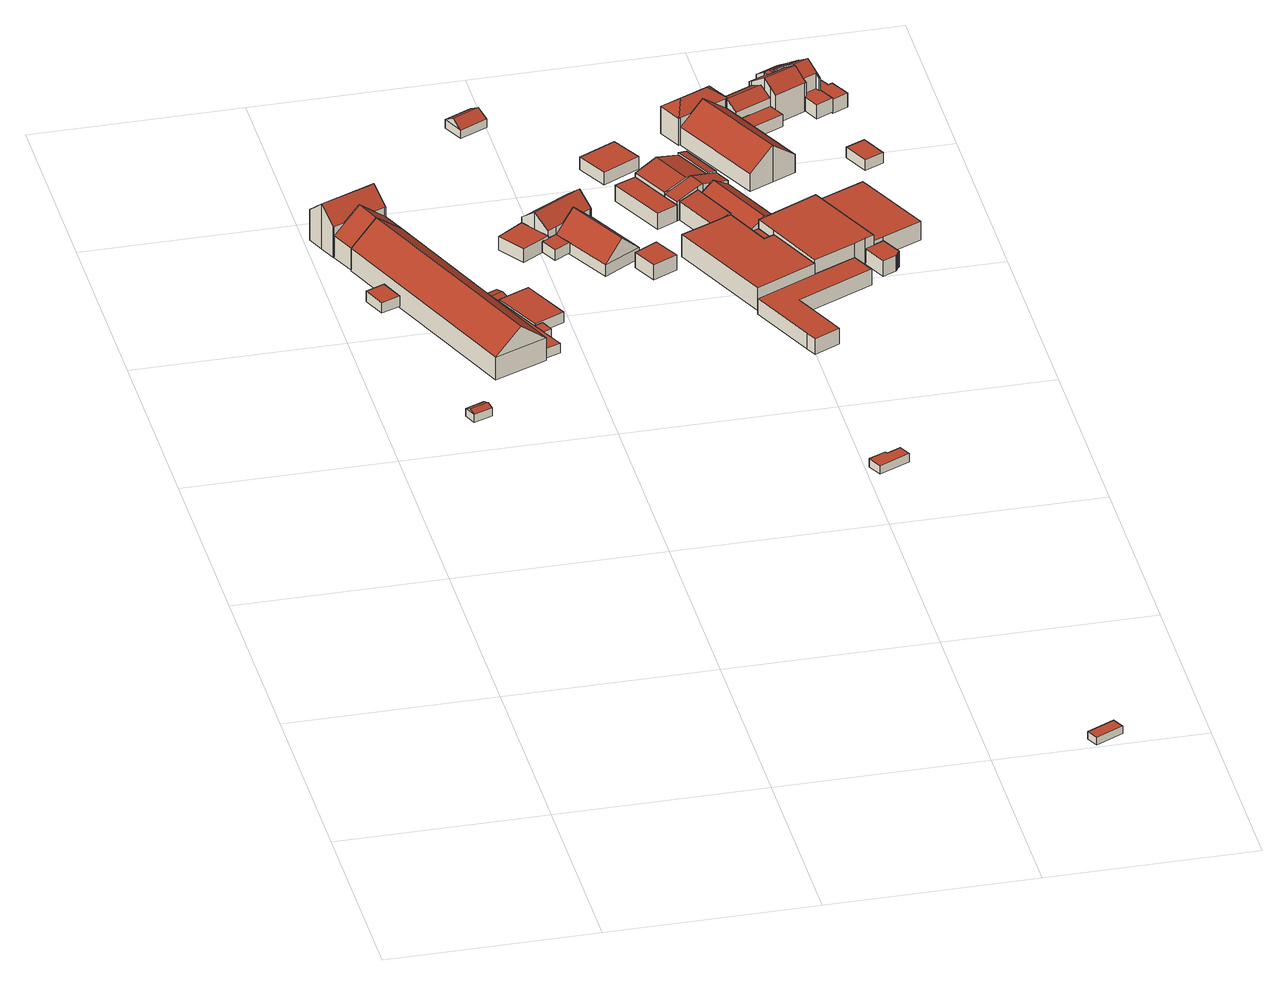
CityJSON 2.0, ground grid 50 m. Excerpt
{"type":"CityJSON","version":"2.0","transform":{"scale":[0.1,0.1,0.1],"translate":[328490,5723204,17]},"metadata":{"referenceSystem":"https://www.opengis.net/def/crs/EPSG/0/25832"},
"CityObjects":{
"building1":{"type":"Building","attributes":{"Geometrietyp2DReferenz":"3000","Gemeindeschluessel":"05170048","function":"51009_1610","roofType":"3100","measuredHeight":2.74},"geometry":[{"type":"Solid","lod":"2","boundaries":[[[[0,1,2,3]],[[4,5,1,0]],[[6,7,5,4]],[[3,2,7,6]],[[0,8,4]],[[6,9,3]],[[3,9,8,0]],[[4,8,9,6]],[[1,5,7,2]]]],"semantics":{"surfaces":[{"type":"WallSurface"},{"type":"RoofSurface"},{"type":"GroundSurface"}],"values":[[0,0,0,0,0,0,1,1,2]]}}]},
"building2":{"type":"Building","attributes":{"Geometrietyp2DReferenz":"3000","Gemeindeschluessel":"05170048","function":"31001_2020","roofType":"1000","measuredHeight":2.69},"address":[{"country":"Germany","locality":"Wesel","thoroughfareNumber":"7","thoroughfareName":"Poll"}],"geometry":[{"type":"Solid","lod":"2","boundaries":[[[[10,11,12,13]],[[14,15,11,10]],[[16,17,15,14]],[[13,12,17,16]],[[14,10,13,16]],[[11,15,17,12]]]],"semantics":{"surfaces":[{"type":"WallSurface"},{"type":"RoofSurface"},{"type":"GroundSurface"}],"values":[[0,0,0,0,1,2]]}}]},
"building3":{"type":"Building","attributes":{"Geometrietyp2DReferenz":"3000","Gemeindeschluessel":"05170048","function":"31001_1210","roofType":"3100","measuredHeight":11.82},"address":[{"country":"Germany","locality":"Wesel","thoroughfareNumber":"7","thoroughfareName":"Poll"}],"geometry":[{"type":"Solid","lod":"2","boundaries":[[[[18,19,20,21]],[[22,23,19,18]],[[24,25,23,22]],[[26,27,25,24]],[[28,29,27,26]],[[30,31,29,28]],[[32,33,31,30]],[[21,20,33,32]],[[18,21,32,30,28,22]],[[26,24,22,28]],[[19,23,25,27,29,31,33,20]]]],"semantics":{"surfaces":[{"type":"WallSurface"},{"type":"RoofSurface"},{"type":"GroundSurface"}],"values":[[0,0,0,0,0,0,0,0,1,1,2]]}}]},
"building4":{"type":"Building","attributes":{"Geometrietyp2DReferenz":"3000","Gemeindeschluessel":"05170048","function":"31001_1210","roofType":"3100","measuredHeight":11.16},"address":[{"country":"Germany","locality":"Wesel","thoroughfareNumber":"7","thoroughfareName":"Poll"}],"geometry":[{"type":"Solid","lod":"2","boundaries":[[[[34,35,33,36]],[[37,38,35,34]],[[39,20,38,37]],[[36,33,20,39]],[[34,40,37]],[[39,41,36]],[[36,41,40,34]],[[37,40,41,39]],[[35,38,20,33]]]],"semantics":{"surfaces":[{"type":"WallSurface"},{"type":"RoofSurface"},{"type":"GroundSurface"}],"values":[[0,0,0,0,0,0,1,1,2]]}}]},
"building5":{"type":"Building","attributes":{"Geometrietyp2DReferenz":"3000","Gemeindeschluessel":"05170048","function":"31001_2720","roofType":"3100","measuredHeight":11.44},"address":[{"country":"Germany","locality":"Wesel","thoroughfareNumber":"7","thoroughfareName":"Poll"}],"geometry":[{"type":"Solid","lod":"2","boundaries":[[[[42,43,44,34]],[[45,46,43,42]],[[37,47,46,45]],[[34,44,47,37]],[[42,48,45]],[[37,40,34]],[[34,40,48,42]],[[45,48,40,37]],[[43,46,47,44]]]],"semantics":{"surfaces":[{"type":"WallSurface"},{"type":"RoofSurface"},{"type":"GroundSurface"}],"values":[[0,0,0,0,0,0,1,1,2]]}}]},
"building6":{"type":"Building","attributes":{"Geometrietyp2DReferenz":"3000","Gemeindeschluessel":"05170048","function":"51009_1610","roofType":"1000","measuredHeight":2.51},"geometry":[{"type":"Solid","lod":"2","boundaries":[[[[49,50,51,52]],[[53,54,50,49]],[[55,56,54,53]],[[52,51,56,55]],[[53,49,52,55]],[[50,54,56,51]]]],"semantics":{"surfaces":[{"type":"WallSurface"},{"type":"RoofSurface"},{"type":"GroundSurface"}],"values":[[0,0,0,0,1,2]]}}]},
"building7":{"type":"Building","attributes":{"Geometrietyp2DReferenz":"3000","Gemeindeschluessel":"05170048","function":"31001_1313","roofType":"3100","measuredHeight":2.38},"address":[{"country":"Germany","locality":"Wesel","thoroughfareNumber":"6","thoroughfareName":"Poll"}],"geometry":[{"type":"Solid","lod":"2","boundaries":[[[[57,58,59,60]],[[61,62,58,57]],[[63,64,62,61]],[[60,59,64,63]],[[57,65,61]],[[63,66,60]],[[60,66,65,57]],[[61,65,66,63]],[[58,62,64,59]]]],"semantics":{"surfaces":[{"type":"WallSurface"},{"type":"RoofSurface"},{"type":"GroundSurface"}],"values":[[0,0,0,0,0,0,1,1,2]]}}]},
"building8":{"type":"Building","attributes":{"Geometrietyp2DReferenz":"3000","Gemeindeschluessel":"05170048","function":"31001_2723","roofType":"1000","measuredHeight":2.13},"address":[{"country":"Germany","locality":"Wesel","thoroughfareNumber":"6a","thoroughfareName":"Poll"}],"geometry":[{"type":"Solid","lod":"2","boundaries":[[[[67,68,69,70]],[[71,72,68,67]],[[73,74,72,71]],[[70,69,74,73]],[[71,67,70,73]],[[68,72,74,69]]]],"semantics":{"surfaces":[{"type":"WallSurface"},{"type":"RoofSurface"},{"type":"GroundSurface"}],"values":[[0,0,0,0,1,2]]}}]},
"building9":{"type":"Building","attributes":{"Geometrietyp2DReferenz":"3000","Gemeindeschluessel":"05170048","function":"31001_2463","roofType":"1000","measuredHeight":2.76},"address":[{"country":"Germany","locality":"Wesel","thoroughfareNumber":"6","thoroughfareName":"Poll"}],"geometry":[{"type":"Solid","lod":"2","boundaries":[[[[75,76,77,78]],[[79,80,76,75]],[[81,82,80,79]],[[78,77,82,81]],[[79,75,78,81]],[[76,80,82,77]]]],"semantics":{"surfaces":[{"type":"WallSurface"},{"type":"RoofSurface"},{"type":"GroundSurface"}],"values":[[0,0,0,0,1,2]]}}]},
"building10":{"type":"Building","attributes":{"Geometrietyp2DReferenz":"3000","Gemeindeschluessel":"05170048","function":"31001_2720","roofType":"1000","measuredHeight":3.62},"address":[{"country":"Germany","locality":"Wesel","thoroughfareNumber":"6","thoroughfareName":"Poll"}],"geometry":[{"type":"Solid","lod":"2","boundaries":[[[[83,84,85,86]],[[87,88,84,83]],[[89,90,88,87]],[[86,85,90,89]],[[87,83,86,89]],[[84,88,90,85]]]],"semantics":{"surfaces":[{"type":"WallSurface"},{"type":"RoofSurface"},{"type":"GroundSurface"}],"values":[[0,0,0,0,1,2]]}}]},
"building11":{"type":"Building","attributes":{"Geometrietyp2DReferenz":"3000","Gemeindeschluessel":"05170048","function":"51009_1610","roofType":"1000","measuredHeight":2.66},"geometry":[{"type":"Solid","lod":"2","boundaries":[[[[91,92,93,94]],[[95,96,92,91]],[[97,98,96,95]],[[99,100,98,97]],[[94,93,100,99]],[[97,95,91,94,99]],[[92,96,98,100,93]]]],"semantics":{"surfaces":[{"type":"WallSurface"},{"type":"RoofSurface"},{"type":"GroundSurface"}],"values":[[0,0,0,0,0,1,2]]}}]},
"building12":{"type":"Building","attributes":{"Geometrietyp2DReferenz":"3000","Gemeindeschluessel":"05170048","function":"31001_1210","roofType":"3100","measuredHeight":8.01},"address":[{"country":"Germany","locality":"Wesel","thoroughfareNumber":"6","thoroughfareName":"Poll"}],"geometry":[{"type":"Solid","lod":"2","boundaries":[[[[101,85,102,103]],[[104,105,85,101]],[[106,90,105,104]],[[107,90,106]],[[108,109,90,107]],[[110,111,109,108]],[[112,113,111,110]],[[114,115,113,112]],[[103,102,115,114]],[[101,103,114,112,110,104]],[[108,107,106,104,110]],[[85,105,90,109,111,113,115,102]]]],"semantics":{"surfaces":[{"type":"WallSurface"},{"type":"RoofSurface"},{"type":"GroundSurface"}],"values":[[0,0,0,0,0,0,0,0,0,1,1,2]]}}]},
"building13":{"type":"Building","attributes":{"Geometrietyp2DReferenz":"3000","Gemeindeschluessel":"05170048","function":"31001_1210","roofType":"3100","measuredHeight":7.82},"address":[{"country":"Germany","locality":"Wesel","thoroughfareNumber":"6a","thoroughfareName":"Poll"}],"geometry":[{"type":"Solid","lod":"2","boundaries":[[[[116,117,115,118]],[[119,120,117,116]],[[94,102,120,119]],[[118,115,102,94]],[[116,121,119]],[[94,122,118]],[[118,122,121,116]],[[119,121,122,94]],[[117,120,102,115]]]],"semantics":{"surfaces":[{"type":"WallSurface"},{"type":"RoofSurface"},{"type":"GroundSurface"}],"values":[[0,0,0,0,0,0,1,1,2]]}}]},
"building14":{"type":"Building","attributes":{"Geometrietyp2DReferenz":"3000","Gemeindeschluessel":"05170048","function":"51009_1610","roofType":"1000","measuredHeight":2.03},"geometry":[{"type":"Solid","lod":"2","boundaries":[[[[123,124,125,126]],[[127,128,124,123]],[[129,130,128,127]],[[126,125,130,129]],[[127,123,126,129]],[[124,128,130,125]]]],"semantics":{"surfaces":[{"type":"WallSurface"},{"type":"RoofSurface"},{"type":"GroundSurface"}],"values":[[0,0,0,0,1,2]]}}]},
"building15":{"type":"Building","attributes":{"Geometrietyp2DReferenz":"3000","Gemeindeschluessel":"05170048","function":"31001_1313","roofType":"3100","measuredHeight":3.84},"geometry":[{"type":"Solid","lod":"2","boundaries":[[[[131,132,133,134]],[[135,136,132,131]],[[137,138,136,135]],[[134,133,138,137]],[[131,139,135]],[[137,140,134]],[[134,140,139,131]],[[135,139,140,137]],[[132,136,138,133]]]],"semantics":{"surfaces":[{"type":"WallSurface"},{"type":"RoofSurface"},{"type":"GroundSurface"}],"values":[[0,0,0,0,0,0,1,1,2]]}}]},
"building16":{"type":"Building","attributes":{"Geometrietyp2DReferenz":"3000","Gemeindeschluessel":"05170048","function":"31001_2463","roofType":"1000","measuredHeight":3.96},"address":[{"country":"Germany","locality":"Wesel","thoroughfareNumber":"6","thoroughfareName":"Poll"}],"geometry":[{"type":"Solid","lod":"2","boundaries":[[[[141,142,143,144]],[[145,146,142,141]],[[147,148,146,145]],[[144,143,148,147]],[[145,141,144,147]],[[142,146,148,143]]]],"semantics":{"surfaces":[{"type":"WallSurface"},{"type":"RoofSurface"},{"type":"GroundSurface"}],"values":[[0,0,0,0,1,2]]}}]},
"building17":{"type":"Building","attributes":{"Geometrietyp2DReferenz":"3000","Gemeindeschluessel":"05170048","function":"51009_1610","roofType":"1000","measuredHeight":2.19},"geometry":[{"type":"Solid","lod":"2","boundaries":[[[[149,150,151,152]],[[153,154,150,149]],[[155,156,154,153]],[[157,158,156,155]],[[159,160,158,157]],[[152,151,160,159]],[[157,155,153,149,152,159]],[[150,154,156,158,160,151]]]],"semantics":{"surfaces":[{"type":"WallSurface"},{"type":"RoofSurface"},{"type":"GroundSurface"}],"values":[[0,0,0,0,0,0,1,2]]}}]},
"building18":{"type":"Building","attributes":{"Geometrietyp2DReferenz":"3000","Gemeindeschluessel":"05170048","function":"31001_2720","roofType":"1000","measuredHeight":4.21},"address":[{"country":"Germany","locality":"Wesel","thoroughfareNumber":"5","thoroughfareName":"Poll"}],"geometry":[{"type":"Solid","lod":"2","boundaries":[[[[161,162,163,164]],[[165,166,162,161]],[[167,168,166,165]],[[169,170,168,167]],[[164,163,170,169]],[[167,165,161,164,169]],[[162,166,168,170,163]]]],"semantics":{"surfaces":[{"type":"WallSurface"},{"type":"RoofSurface"},{"type":"GroundSurface"}],"values":[[0,0,0,0,0,1,2]]}}]},
"building19":{"type":"Building","attributes":{"Geometrietyp2DReferenz":"3000","Gemeindeschluessel":"05170048","function":"31001_2723","roofType":"1000","measuredHeight":3.19},"geometry":[{"type":"Solid","lod":"2","boundaries":[[[[171,172,173,174]],[[175,176,172,171]],[[177,178,176,175]],[[174,173,178,177]],[[175,171,174,177]],[[172,176,178,173]]]],"semantics":{"surfaces":[{"type":"WallSurface"},{"type":"RoofSurface"},{"type":"GroundSurface"}],"values":[[0,0,0,0,1,2]]}}]},
"building20":{"type":"Building","attributes":{"Geometrietyp2DReferenz":"3000","Gemeindeschluessel":"05170048","function":"31001_2720","roofType":"1000","measuredHeight":5.86},"address":[{"country":"Germany","locality":"Wesel","thoroughfareNumber":"5","thoroughfareName":"Poll"}],"geometry":[{"type":"Solid","lod":"2","boundaries":[[[[179,180,181,182]],[[183,184,180,179]],[[185,186,184,183]],[[187,188,186,185]],[[189,190,188,187]],[[191,192,190,189]],[[182,181,192,191]],[[189,187,185,183,179,182,191]],[[180,184,186,188,190,192,181]]]],"semantics":{"surfaces":[{"type":"WallSurface"},{"type":"RoofSurface"},{"type":"GroundSurface"}],"values":[[0,0,0,0,0,0,0,1,2]]}}]},
"building21":{"type":"Building","attributes":{"Geometrietyp2DReferenz":"3000","Gemeindeschluessel":"05170048","function":"31001_2720","roofType":"2100","measuredHeight":5.85},"address":[{"country":"Germany","locality":"Wesel","thoroughfareNumber":"5","thoroughfareName":"Poll"}],"geometry":[{"type":"Solid","lod":"2","boundaries":[[[[193,194,195,196]],[[197,198,194,193]],[[199,200,198,197]],[[201,202,200,199]],[[196,195,202,201]],[[199,197,193,196,201]],[[194,198,200,202,195]]]],"semantics":{"surfaces":[{"type":"WallSurface"},{"type":"RoofSurface"},{"type":"GroundSurface"}],"values":[[0,0,0,0,0,1,2]]}}]},
"building22":{"type":"Building","attributes":{"Geometrietyp2DReferenz":"3000","Gemeindeschluessel":"05170048","function":"31001_2720","roofType":"3100","measuredHeight":6.68},"address":[{"country":"Germany","locality":"Wesel","thoroughfareNumber":"5","thoroughfareName":"Poll"}],"geometry":[{"type":"Solid","lod":"2","boundaries":[[[[203,204,205,206]],[[207,208,204,203]],[[209,210,208,207]],[[206,205,210,209]],[[203,211,207]],[[209,212,206]],[[206,212,211,203]],[[207,211,212,209]],[[204,208,210,205]]]],"semantics":{"surfaces":[{"type":"WallSurface"},{"type":"RoofSurface"},{"type":"GroundSurface"}],"values":[[0,0,0,0,0,0,1,1,2]]}}]},
"building23":{"type":"Building","attributes":{"Geometrietyp2DReferenz":"3000","Gemeindeschluessel":"05170048","function":"31001_2720","roofType":"3100","measuredHeight":6.95},"address":[{"country":"Germany","locality":"Wesel","thoroughfareNumber":"5","thoroughfareName":"Poll"}],"geometry":[{"type":"Solid","lod":"2","boundaries":[[[[213,194,214,215]],[[216,195,194,213]],[[217,162,195,216]],[[218,163,162,217]],[[219,220,163,218]],[[221,222,220,219]],[[223,224,222,221]],[[225,226,224,223]],[[215,214,226,225]],[[218,217,216,213,215,219]],[[225,223,221,219,215]],[[194,195,162,163,220,222,224,226,214]]]],"semantics":{"surfaces":[{"type":"WallSurface"},{"type":"RoofSurface"},{"type":"GroundSurface"}],"values":[[0,0,0,0,0,0,0,0,0,1,1,2]]}}]},
"building24":{"type":"Building","attributes":{"Geometrietyp2DReferenz":"3000","Gemeindeschluessel":"05170048","function":"31001_2720","roofType":"1000","measuredHeight":4.15},"address":[{"country":"Germany","locality":"Wesel","thoroughfareNumber":"5","thoroughfareName":"Poll"}],"geometry":[{"type":"Solid","lod":"2","boundaries":[[[[227,228,229,230]],[[231,232,228,227]],[[233,234,232,231]],[[235,236,234,233]],[[237,238,236,235]],[[239,240,238,237]],[[241,242,240,239]],[[243,244,242,241]],[[230,229,244,243]],[[241,239,237,235,233,231,227,230,243]],[[228,232,234,236,238,240,242,244,229]]]],"semantics":{"surfaces":[{"type":"WallSurface"},{"type":"RoofSurface"},{"type":"GroundSurface"}],"values":[[0,0,0,0,0,0,0,0,0,1,2]]}}]},
"building25":{"type":"Building","attributes":{"Gemeindeschluessel":"05170048","Geometrietyp2DReferenz":"3000","function":"31001_2720"},"address":[{"country":"Germany","locality":"Wesel","thoroughfareNumber":"5","thoroughfareName":"Poll"}],"children":["building25-1","building25-2"]},
"building25-1":{"type":"BuildingPart","attributes":{"roofType":"3100","measuredHeight":6.77},"parents":["building25"],"geometry":[{"type":"MultiSurface","lod":"2","boundaries":[[[245,246,198,247]],[[248,249,246,245]],[[250,251,249,248]],[[252,253,251,250]],[[254,255,253,252]],[[256,200,257,258]],[[247,198,200,256]],[[247,256,258,254,252,245]],[[250,248,245,252]],[[246,249,251,253,255,257,200,198]],[[254,258,259]],[[257,255,259,258]]],"semantics":{"surfaces":[{"type":"WallSurface"},{"type":"RoofSurface"},{"type":"GroundSurface"},{"type":"ClosureSurface"}],"values":[0,0,0,0,0,0,0,1,1,2,0,3]}}]},
"building25-2":{"type":"BuildingPart","attributes":{"roofType":"1000","measuredHeight":4.23},"parents":["building25"],"geometry":[{"type":"Solid","lod":"2","boundaries":[[[[260,261,255,259]],[[262,263,261,260]],[[258,257,263,262]],[[260,259,258,262]],[[255,261,263,257]],[[258,259,255,257]]]],"semantics":{"surfaces":[{"type":"WallSurface"},{"type":"RoofSurface"},{"type":"GroundSurface"},{"type":"ClosureSurface"}],"values":[[0,0,0,1,2,3]]}}]},
"building26":{"type":"Building","attributes":{"Geometrietyp2DReferenz":"3000","Gemeindeschluessel":"05170048","function":"31001_2720","roofType":"2100","measuredHeight":5.51},"address":[{"country":"Germany","locality":"Wesel","thoroughfareNumber":"5","thoroughfareName":"Poll"}],"geometry":[{"type":"Solid","lod":"2","boundaries":[[[[264,265,266,267]],[[268,269,265,264]],[[270,271,269,268]],[[267,266,271,270]],[[268,264,267,270]],[[265,269,271,266]]]],"semantics":{"surfaces":[{"type":"WallSurface"},{"type":"RoofSurface"},{"type":"GroundSurface"}],"values":[[0,0,0,0,1,2]]}}]},
"building27":{"type":"Building","attributes":{"Geometrietyp2DReferenz":"3000","Gemeindeschluessel":"05170048","function":"31001_2720","roofType":"1000","measuredHeight":6.51},"address":[{"country":"Germany","locality":"Wesel","thoroughfareNumber":"5","thoroughfareName":"Poll"}],"geometry":[{"type":"Solid","lod":"2","boundaries":[[[[272,251,255,273]],[[274,275,251,272]],[[276,277,275,274]],[[278,279,277,276]],[[280,281,279,278]],[[282,283,281,280]],[[284,261,283,282]],[[273,255,261,284]],[[282,280,278,276,274,272,273,284]],[[251,275,277,279,281,283,261,255]]]],"semantics":{"surfaces":[{"type":"WallSurface"},{"type":"RoofSurface"},{"type":"GroundSurface"}],"values":[[0,0,0,0,0,0,0,0,1,2]]}}]},
"building28":{"type":"Building","attributes":{"Geometrietyp2DReferenz":"3000","Gemeindeschluessel":"05170048","function":"31001_1210","roofType":"3200","measuredHeight":9.34},"address":[{"country":"Germany","locality":"Wesel","thoroughfareNumber":"5","thoroughfareName":"Poll"}],"geometry":[{"type":"Solid","lod":"2","boundaries":[[[[285,286,287,288]],[[289,290,286,285]],[[291,292,290,289]],[[293,294,292,291]],[[295,296,294,293]],[[297,298,296,295]],[[288,287,298,297]],[[299,291,289,300]],[[289,285,300]],[[300,285,288,297,295,299]],[[295,293,291,299]],[[286,290,292,294,296,298,287]]]],"semantics":{"surfaces":[{"type":"WallSurface"},{"type":"RoofSurface"},{"type":"GroundSurface"}],"values":[[0,0,0,0,0,0,0,1,1,1,1,2]]}}]},
"building29":{"type":"Building","attributes":{"Geometrietyp2DReferenz":"3000","Gemeindeschluessel":"05170048","function":"31001_2720","roofType":"3100","measuredHeight":9.62},"address":[{"country":"Germany","locality":"Wesel","thoroughfareNumber":"5","thoroughfareName":"Poll"}],"geometry":[{"type":"Solid","lod":"2","boundaries":[[[[301,302,303,304]],[[305,287,302,301]],[[306,307,287,305]],[[308,298,307,306]],[[309,310,298,308]],[[311,312,310,309]],[[304,303,312,311]],[[305,301,304,306]],[[311,309,308,306,304]],[[302,287,307,298,310,312,303]]]],"semantics":{"surfaces":[{"type":"WallSurface"},{"type":"RoofSurface"},{"type":"GroundSurface"}],"values":[[0,0,0,0,0,0,0,1,1,2]]}}]},
"building30":{"type":"Building","attributes":{"Geometrietyp2DReferenz":"3000","Gemeindeschluessel":"05170048","function":"31001_2720","roofType":"1000","measuredHeight":4.11},"address":[{"country":"Germany","locality":"Wesel","thoroughfareNumber":"5","thoroughfareName":"Poll"}],"geometry":[{"type":"Solid","lod":"2","boundaries":[[[[313,314,315,316]],[[317,318,314,313]],[[319,320,318,317]],[[321,322,320,319]],[[323,324,322,321]],[[325,326,324,323]],[[327,328,326,325]],[[329,330,328,327]],[[331,332,330,329]],[[333,334,332,331]],[[316,315,334,333]],[[331,329,327,325,323,321,319,317,313,316,333]],[[314,318,320,322,324,326,328,330,332,334,315]]]],"semantics":{"surfaces":[{"type":"WallSurface"},{"type":"RoofSurface"},{"type":"GroundSurface"}],"values":[[0,0,0,0,0,0,0,0,0,0,0,1,2]]}}]},
"building31":{"type":"Building","attributes":{"Geometrietyp2DReferenz":"3000","Gemeindeschluessel":"05170048","function":"51009_1610","roofType":"1000","measuredHeight":3.19},"geometry":[{"type":"Solid","lod":"2","boundaries":[[[[335,336,337,338]],[[339,340,336,335]],[[341,342,340,339]],[[343,310,342,341]],[[338,337,310,343]],[[341,339,335,338,343]],[[336,340,342,310,337]]]],"semantics":{"surfaces":[{"type":"WallSurface"},{"type":"RoofSurface"},{"type":"GroundSurface"}],"values":[[0,0,0,0,0,1,2]]}}]},
"building32":{"type":"Building","attributes":{"Geometrietyp2DReferenz":"3000","Gemeindeschluessel":"05170048","function":"31001_2720","roofType":"1000","measuredHeight":4.97},"address":[{"country":"Germany","locality":"Wesel","thoroughfareNumber":"5","thoroughfareName":"Poll"}],"geometry":[{"type":"Solid","lod":"2","boundaries":[[[[344,345,346,347]],[[348,349,345,344]],[[350,351,349,348]],[[352,277,351,350]],[[353,275,277,352]],[[347,346,275,353]],[[352,350,348,344,347,353]],[[345,349,351,277,275,346]]]],"semantics":{"surfaces":[{"type":"WallSurface"},{"type":"RoofSurface"},{"type":"GroundSurface"}],"values":[[0,0,0,0,0,0,1,2]]}}]},
"building33":{"type":"Building","attributes":{"Gemeindeschluessel":"05170048","Geometrietyp2DReferenz":"3000","function":"31001_1210"},"address":[{"country":"Germany","locality":"Wesel","thoroughfareNumber":"5","thoroughfareName":"Poll"}],"children":["building33-1","building33-2","building33-3","building33-4","building33-5"]},
"building33-1":{"type":"BuildingPart","attributes":{"roofType":"3100","measuredHeight":10.11},"parents":["building33"],"geometry":[{"type":"MultiSurface","lod":"2","boundaries":[[[354,355,356,357]],[[358,359,355,354]],[[360,361,362,363]],[[364,365,361,360]],[[366,367,368,369]],[[370,371,367,366]],[[357,356,371,370]],[[372,373,374,364,360,363,375,376]],[[358,354,357,370,366,369,376,375]],[[355,359,377,362,361,365,378,379,380,381,368,367,371,356]],[[358,375,382,383]],[[383,382,377,359]],[[375,363,384,385,382]],[[362,386,385,384]],[[382,385,386,377]],[[387,378,365,388]],[[374,389,390]],[[390,389,387,388,364]],[[387,391,379,378]],[[374,373,392,389]],[[389,392,391,387]],[[373,372,380,379]],[[376,393,394]],[[394,393,381,395,396]],[[372,396,395,380]],[[376,369,397,393]],[[368,381,393,397]]],"semantics":{"surfaces":[{"type":"WallSurface"},{"type":"RoofSurface"},{"type":"GroundSurface"},{"type":"ClosureSurface"}],"values":[0,0,0,0,0,0,0,1,1,2,0,3,0,3,3,0,0,3,0,0,3,3,0,3,3,0,3]}}]},
"building33-2":{"type":"BuildingPart","attributes":{"roofType":"3100","measuredHeight":7.53},"parents":["building33"],"geometry":[{"type":"MultiSurface","lod":"2","boundaries":[[[398,399,400,401]],[[402,403,399,398]],[[404,405,403,402]],[[384,362,405,404]],[[406,407,359,383]],[[401,400,407,406]],[[406,383,385,401]],[[384,404,402,398,401,385]],[[399,403,405,362,386,359,407,400]],[[384,385,386,362]],[[382,383,359,377]],[[385,382,377,386]]],"semantics":{"surfaces":[{"type":"WallSurface"},{"type":"RoofSurface"},{"type":"GroundSurface"},{"type":"ClosureSurface"}],"values":[0,0,0,0,0,0,1,1,2,3,3,3]}}]},
"building33-3":{"type":"BuildingPart","attributes":{"roofType":"3100","measuredHeight":10.08},"parents":["building33"],"geometry":[{"type":"MultiSurface","lod":"2","boundaries":[[[408,409,410,411]],[[412,413,409,408]],[[414,415,413,412]],[[416,417,415,414]],[[418,419,417,416]],[[397,368,419,418]],[[411,420,421,408]],[[397,418,416,414,412,408,421]],[[395,380,410,409,413,415,417,419,368]],[[421,396,394]],[[394,396,395,381,393]],[[393,381,368,397]],[[421,420,372,396]],[[380,395,396,372]],[[410,380,372,420,411]]],"semantics":{"surfaces":[{"type":"WallSurface"},{"type":"RoofSurface"},{"type":"GroundSurface"},{"type":"ClosureSurface"}],"values":[0,0,0,0,0,0,1,1,2,0,3,3,0,3,3]}}]},
"building33-4":{"type":"BuildingPart","attributes":{"roofType":"2100","measuredHeight":7.94},"parents":["building33"],"geometry":[{"type":"MultiSurface","lod":"2","boundaries":[[[422,423,424,425]],[[426,427,423,422]],[[428,410,427,426]],[[428,426,422,425,429]],[[423,427,410,379,424]],[[428,429,373,372,420,411]],[[379,380,372,373]],[[411,420,372,380,410]],[[391,430,424,379]],[[429,431,392]],[[392,431,425,430,391]]],"semantics":{"surfaces":[{"type":"WallSurface"},{"type":"RoofSurface"},{"type":"GroundSurface"},{"type":"ClosureSurface"}],"values":[0,0,0,1,2,0,3,3,0,0,3]}}]},
"building33-5":{"type":"BuildingPart","attributes":{"roofType":"3100","measuredHeight":7.08},"address":[{"country":"Germany","locality":"Wesel","thoroughfareNumber":"5","thoroughfareName":"Poll"}],"parents":["building33"],"geometry":[{"type":"MultiSurface","lod":"2","boundaries":[[[432,430,388,433]],[[392,434,389]],[[433,435,432]],[[432,435,434,392]],[[389,434,435,433]],[[391,387,388,430]],[[432,431,425]],[[425,431,392,391,430]],[[392,389,387,391]],[[433,364,390]],[[389,390,364,388,387]]],"semantics":{"surfaces":[{"type":"WallSurface"},{"type":"RoofSurface"},{"type":"GroundSurface"},{"type":"ClosureSurface"}],"values":[0,0,0,1,1,2,0,3,3,0,3]}}]},
"building34":{"type":"Building","attributes":{"Geometrietyp2DReferenz":"3000","Gemeindeschluessel":"05170048","function":"31001_2463","roofType":"2100","measuredHeight":5.44},"address":[{"country":"Germany","locality":"Wesel","thoroughfareNumber":"5","thoroughfareName":"Poll"}],"geometry":[{"type":"Solid","lod":"2","boundaries":[[[[436,427,437,438]],[[422,423,427,436]],[[439,440,423,422]],[[438,437,440,439]],[[422,436,438,439]],[[427,423,440,437]]]],"semantics":{"surfaces":[{"type":"WallSurface"},{"type":"RoofSurface"},{"type":"GroundSurface"}],"values":[[0,0,0,0,1,2]]}}]},
"building35":{"type":"Building","attributes":{"Geometrietyp2DReferenz":"3000","Gemeindeschluessel":"05170048","function":"31001_2720","roofType":"1000","measuredHeight":2.63},"address":[{"country":"Germany","locality":"Wesel","thoroughfareNumber":"5","thoroughfareName":"Poll"}],"geometry":[{"type":"Solid","lod":"2","boundaries":[[[[441,442,443,444]],[[445,446,442,441]],[[447,448,446,445]],[[444,443,448,447]],[[445,441,444,447]],[[442,446,448,443]]]],"semantics":{"surfaces":[{"type":"WallSurface"},{"type":"RoofSurface"},{"type":"GroundSurface"}],"values":[[0,0,0,0,1,2]]}}]},
"building36":{"type":"Building","attributes":{"Geometrietyp2DReferenz":"3000","Gemeindeschluessel":"05170048","function":"31001_1210","roofType":"1000","measuredHeight":3.7},"address":[{"country":"Germany","locality":"Wesel","thoroughfareNumber":"5","thoroughfareName":"Poll"}],"geometry":[{"type":"Solid","lod":"2","boundaries":[[[[449,450,451,452]],[[453,454,450,449]],[[455,456,454,453]],[[457,458,456,455]],[[459,460,458,457]],[[461,462,460,459]],[[463,464,462,461]],[[452,451,464,463]],[[461,459,457,455,453,449,452,463]],[[450,454,456,458,460,462,464,451]]]],"semantics":{"surfaces":[{"type":"WallSurface"},{"type":"RoofSurface"},{"type":"GroundSurface"}],"values":[[0,0,0,0,0,0,0,0,1,2]]}}]},
"building37":{"type":"Building","attributes":{"Geometrietyp2DReferenz":"3000","Gemeindeschluessel":"05170048","function":"31001_1210","roofType":"1000","measuredHeight":3.68},"address":[{"country":"Germany","locality":"Wesel","thoroughfareNumber":"5","thoroughfareName":"Poll"}],"geometry":[{"type":"Solid","lod":"2","boundaries":[[[[465,466,467,468]],[[469,470,466,465]],[[471,472,470,469]],[[473,474,472,471]],[[475,415,474,473]],[[476,413,415,475]],[[468,467,413,476]],[[475,473,471,469,465,468,476]],[[466,470,472,474,415,413,467]]]],"semantics":{"surfaces":[{"type":"WallSurface"},{"type":"RoofSurface"},{"type":"GroundSurface"}],"values":[[0,0,0,0,0,0,0,1,2]]}}]}
},
"vertices":[
[190,1577,49],[190,1577,29],[235,1594,29],[235,1594,49],[178,1607,49],[178,1607,29],[223,1625,49],[223,1625,29],[184,1592,56],[229,1609,56],
[134,2066,66],[134,2066,39],[111,2122,39],[111,2122,66],[89,2047,66],[89,2047,39],[66,2103,66],[66,2103,39],
[38,2306,112],[38,2306,32],[40,2307,32],[40,2307,112],[21,2347,150],[21,2347,32],[4,2388,112],[4,2388,32],[137,2442,112],[137,2442,32],[153,2402,150],[153,2402,32],[170,2361,112],[170,2361,32],[168,2360,112],[168,2360,32],
[193,2301,89],[193,2301,32],[168,2360,89],[65,2247,89],[65,2247,32],[40,2307,89],[129,2274,144],[104,2334,144],
[403,1789,89],[403,1789,30],[193,2301,30],[275,1735,89],[275,1735,30],[65,2247,30],[339,1762,144],
[403,1789,61],[403,1789,36],[438,1803,36],[438,1803,61],[309,2017,61],[309,2017,36],[333,2027,61],[333,2027,36],
[342,2011,54],[342,2011,36],[371,2025,36],[371,2025,54],[324,2050,54],[324,2050,36],[353,2063,54],[353,2063,36],[333,2030,59],[362,2044,59],
[433,1869,59],[433,1869,37],[420,1899,37],[420,1899,59],[413,1860,59],[413,1860,37],[399,1890,59],[399,1890,37],
[474,1925,62],[474,1925,35],[421,2043,35],[421,2043,62],[401,1892,62],[401,1892,35],[347,2009,62],[347,2009,35],
[443,2183,73],[443,2183,37],[508,2223,37],[508,2223,73],[400,2246,73],[400,2246,37],[463,2290,73],[463,2290,37],
[550,2194,67],[550,2194,40],[528,2235,40],[528,2235,67],[512,2172,67],[512,2172,40],[491,2212,67],[491,2212,40],[508,2223,67],[508,2223,40],
[508,2223,86],[528,2235,37],[528,2235,86],[485,2256,117],[485,2256,37],[463,2290,87],[463,2290,86],[584,2363,86],[584,2363,37],[603,2328,117],[603,2328,37],[621,2292,86],[621,2292,37],[619,2291,86],[619,2291,37],
[696,2141,67],[696,2141,37],[619,2291,67],[607,2086,67],[607,2086,37],[651,2114,115],[574,2263,115],
[1308,41,22],[1308,41,2],[1294,69,2],[1294,69,22],[1242,8,22],[1242,8,2],[1228,36,22],[1228,36,2],
[427,2732,47],[427,2732,25],[493,2764,25],[493,2764,47],[403,2783,47],[403,2783,25],[468,2814,47],[468,2814,25],[415,2757,64],[480,2789,64],
[737,2153,68],[737,2153,29],[681,2120,29],[681,2120,68],[769,2090,68],[769,2090,29],[710,2060,68],[710,2060,29],
[1085,1260,31],[1085,1260,9],[1051,1244,9],[1051,1244,31],[1099,1231,31],[1099,1231,9],[1025,1196,31],[1025,1196,9],[1008,1231,31],[1008,1231,9],[1048,1250,31],[1048,1250,9],
[815,2286,71],[815,2286,29],[796,2325,29],[796,2325,71],[766,2262,71],[766,2262,29],[701,2398,71],[701,2398,29],[751,2420,71],[751,2420,29],
[742,2587,62],[742,2587,30],[653,2541,30],[653,2541,62],[781,2514,62],[781,2514,30],[691,2467,62],[691,2467,30],
[967,2087,84],[967,2087,26],[917,2201,26],[917,2201,84],[992,2099,84],[992,2099,26],[1053,1961,84],[1053,1961,26],[907,1891,84],[907,1891,26],[793,2145,84],[793,2145,26],[872,2180,84],[872,2180,26],
[868,2311,88],[868,2311,29],[822,2289,29],[822,2289,78],[869,2310,88],[869,2310,29],[917,2201,88],[917,2201,29],[872,2180,78],[872,2180,29],
[906,2376,82],[906,2376,32],[860,2471,32],[860,2471,82],[796,2325,82],[796,2325,32],[751,2420,82],[751,2420,32],[851,2350,99],[805,2446,99],
[868,2311,95],[880,2316,29],[880,2316,99],[822,2289,81],[815,2286,79],[796,2325,79],[862,2355,99],[862,2355,29],[906,2376,85],[906,2376,29],[927,2386,79],[927,2386,29],[945,2347,79],[945,2347,29],
[1154,2008,57],[1154,2008,16],[1053,1961,16],[1053,1961,57],[1180,1952,57],[1180,1952,16],[995,1865,57],[995,1865,16],[1044,1756,57],[1044,1756,16],[1055,1730,57],[1055,1730,16],[993,1700,57],[993,1700,16],[981,1726,57],[981,1726,16],[907,1891,57],[907,1891,16],
[907,2328,97],[907,2328,29],[869,2310,71],[945,2346,71],[945,2346,29],[1022,2177,71],[1022,2177,29],[983,2158,97],[983,2158,29],[969,2151,87],[969,2151,29],[917,2201,71],[944,2139,29],[944,2139,71],[969,2151,71],
[992,2099,71],[992,2099,29],[967,2087,71],[967,2087,29],
[906,2376,88],[906,2376,33],[927,2386,33],[927,2386,82],[860,2471,88],[860,2471,33],[882,2481,82],[882,2481,33],
[1022,2177,94],[969,2151,94],[1116,2223,94],[1116,2223,29],[1203,2032,94],[1203,2032,29],[1182,2022,94],[1182,2022,29],[1154,2008,94],[1154,2008,29],[1053,1961,94],[1053,1961,29],[992,2099,94],
[887,2582,104],[887,2582,34],[891,2584,34],[891,2584,104],[860,2640,104],[860,2640,34],[984,2698,104],[984,2698,34],[999,2667,104],[999,2667,34],[1012,2641,104],[1012,2641,34],[1007,2639,104],[1007,2639,34],[969,2656,128],[902,2625,128],
[999,2360,81],[999,2360,34],[1056,2387,34],[1056,2387,130],[891,2584,81],[949,2612,130],[949,2612,34],[1007,2639,81],[1023,2605,81],[1023,2605,34],[1113,2415,81],[1113,2415,34],
[1228,2044,68],[1228,2044,27],[1203,2032,27],[1203,2032,68],[1252,1994,68],[1252,1994,27],[1251,1992,68],[1251,1992,27],[1249,1989,68],[1249,1989,27],[1247,1987,68],[1247,1987,27],[1245,1984,68],[1245,1984,27],[1243,1980,68],[1243,1980,27],[1242,1979,68],[1242,1979,27],[1209,1963,68],[1209,1963,27],[1182,2022,68],[1182,2022,27],
[1119,2628,66],[1119,2628,34],[1110,2646,34],[1110,2646,66],[1129,2606,66],[1129,2606,34],[1042,2565,66],[1042,2565,34],[1023,2605,66],
[1247,2252,78],[1247,2252,29],[1235,2277,29],[1235,2277,78],[1323,2088,78],[1323,2088,29],[1228,2044,78],[1228,2044,29],[1203,2032,78],[1116,2223,78],
[1110,2646,117],[1110,2646,29],[1119,2628,29],[1119,2628,104],[1110,2645,117],[1110,2645,29],[1078,2713,93],[1078,2713,29],[1081,2706,29],[1081,2706,98],[1116,2731,93],[1116,2731,29],[1196,2664,104],[1196,2664,29],[1191,2674,29],[1191,2674,111],[1193,2663,104],[1193,2663,29],[1162,2735,104],[1145,2726,104],[1124,2717,104],[1102,2663,130],[1179,2699,130],[1102,2663,29],[1124,2717,29],[1145,2726,29],[1162,2735,29],[1179,2699,29],[1102,2663,97],[1110,2645,87],[1081,2706,87],[1096,2676,105],[1096,2676,29],[1124,2717,33],[1116,2731,33],[1124,2717,101],[1122,2721,101],[1145,2726,33],[1145,2726,101],[1179,2699,126],[1178,2702,128],[1177,2704,29],[1177,2704,127],[1191,2674,108],
[1007,2639,102],[1007,2639,29],[1009,2635,29],[1009,2635,105],[1012,2641,102],[1012,2641,29],[999,2667,87],[999,2667,29],[1023,2605,87],[1023,2605,29],
[1213,2721,130],[1213,2721,29],[1199,2751,29],[1199,2751,108],[1216,2715,125],[1216,2715,29],[1232,2681,100],[1232,2681,29],[1229,2680,100],[1229,2680,29],[1224,2690,108],[1224,2690,29],[1162,2735,108],[1177,2704,130],
[1129,2760,83],[1129,2760,29],[1138,2741,29],[1138,2741,97],[1182,2785,83],[1182,2785,29],[1199,2751,109],[1145,2726,108],[1138,2741,33],[1140,2736,101],
[1138,2741,101],[1116,2731,101],[1135,2722,104],[1127,2736,104],
[1182,2785,82],[1166,2819,29],[1166,2819,57],[1113,2794,57],[1113,2794,29],
[1315,2420,54],[1315,2420,27],[1286,2482,27],[1286,2482,54],[1269,2399,54],[1269,2399,27],[1240,2461,54],[1240,2461,27],
[1191,2674,69],[1191,2674,32],[1196,2664,32],[1196,2664,69],[1224,2690,69],[1224,2690,32],[1229,2680,69],[1229,2680,32],[1232,2681,69],[1232,2681,32],[1251,2642,69],[1251,2642,32],[1211,2623,69],[1211,2623,32],[1193,2663,69],[1193,2663,32],
[1255,2703,66],[1255,2703,29],[1243,2728,29],[1243,2728,66],[1265,2708,66],[1265,2708,29],[1289,2660,66],[1289,2660,29],[1251,2642,66],[1251,2642,29],[1232,2681,66],[1216,2715,66]
]}
